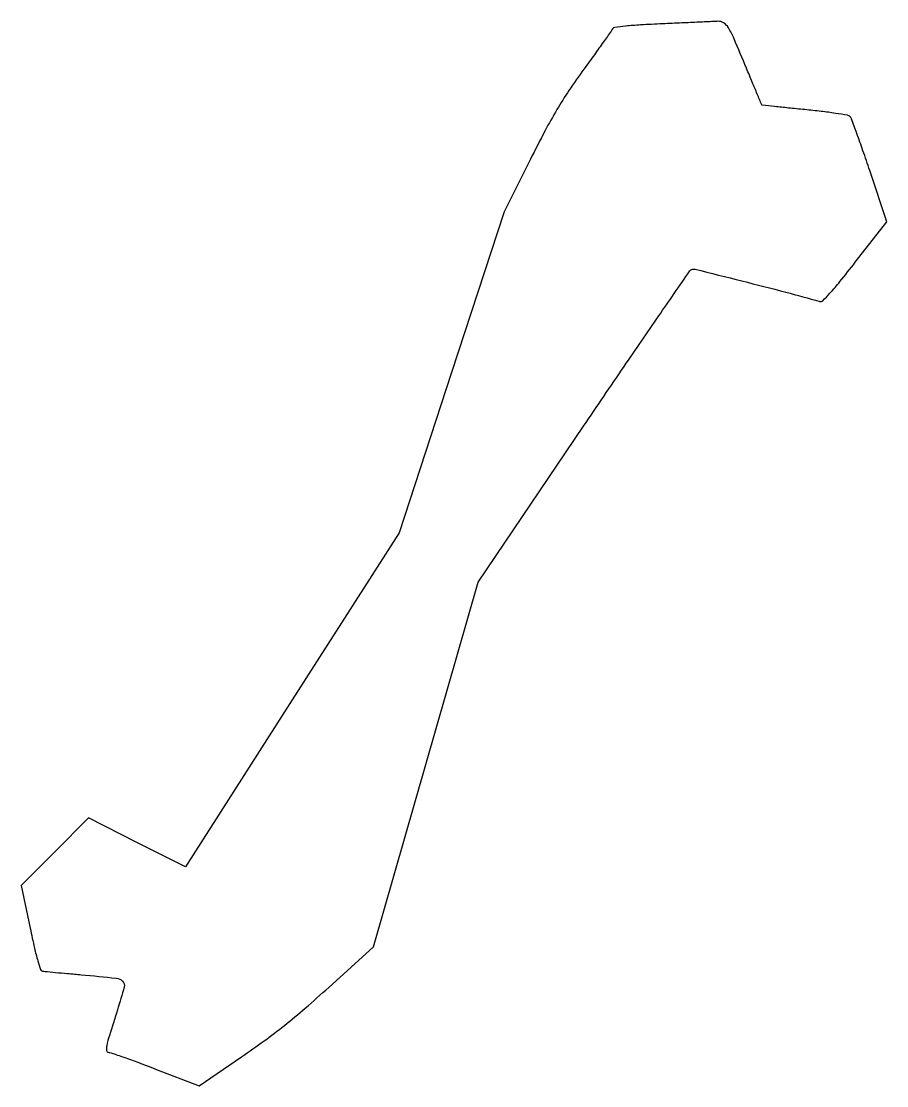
# Model space of a CAD drawing. Extents: x 0 to 357, y 0 to 439.
import ezdxf

# ---------------------------------------------------------------- set-up
doc = ezdxf.new("R2010")
doc.units = 0

msp = doc.modelspace()

# ---------------------------------------------------------------- linework, layer by layer
msp.add_lwpolyline([(264.516549, 437.806857, 0.003524), (255.398292, 437.33644, 0.010651), (249.198368, 436.840037, 0.007756), (244.754337, 436.319006, 0.235643), (243.852501, 435.708539, -0.02615), (243.301841, 434.840244, -0.000464), (240.096482, 430.335099, -0.001163), (236.343985, 425.097129, -0.000775), (232.021786, 419.113075, 0.008883), (225.86403, 410.289753, 0.01399), (220.929699, 402.481404, 0.012465), (216.060503, 393.789892, 0.005442), (210.015634, 382.031243), (199.159599, 360.336335), (177.533797, 294.172597), (155.907995, 228.00886), (111.923655, 159.219448), (67.939314, 90.430035), (47.94031, 100.505817), (27.941307, 110.5816), (14.120622, 96.663726), (0.299938, 82.745853), (3.950358, 65.21086, 0.004144), (5.741744, 56.949592, 0.014572), (7.092506, 51.680815, 0.014148), (8.212728, 48.164382, 0.282494), (9.050389, 47.482193, 0.009521), (10.088304, 47.363589, 0.000299), (14.333552, 46.962763, 0.000582), (19.33916, 46.499048, 0.000404), (25, 45.985891, -0.003546), (39.414678, 44.587799, -0.168653), (42.024968, 43.365479, -0.273133), (42.676367, 40.969293, -0.009843), (39.876259, 31.5, 0.002131), (36.585125, 20.9702, 0.024236), (35.506086, 16.748016, 0.087653), (35.451777, 14.72859, 0.371508), (36.297021, 14, -0.083941), (37.342596, 13.823222, -0.001588), (42.575621, 11.982975, -0.003821), (48.671566, 9.764885, -0.002543), (55.626477, 7.133533), (73.5, 0.267066), (91, 12.166118, 0.008323), (100.32258, 18.734515, 0.010532), (108.705163, 25.126778, 0.009904), (117.208754, 32.178951, 0.006127), (126.931181, 40.782584), (145.362363, 57.5), (166.931181, 132.634584), (188.5, 207.769168), (231.881424, 271.966401, -0.000909), (248.602075, 296.613472, -0.001484), (262.879526, 317.443831, -0.000155), (275.694563, 336.009723, -0.151117), (276.488283, 336.633877, -0.153982), (277.84101, 336.716283, -0.000367), (297.136389, 331.882631, -0.002713), (315.214667, 327.235326, -0.005726), (329.176233, 323.393961, 0.269841), (330.453797, 323.716343, 0.015208), (333.396634, 326.775173, 0.014668), (337.524424, 331.613415, 0.003905), (343.812581, 339.563841), (356.772695, 356.215632), (349.7646, 377.357816, 0.003004), (346.997167, 385.541709, 0.004558), (344.483708, 392.619913, 0.001808), (342.254745, 398.652233, 0.107749), (341.628252, 399.624868, 0.155543), (340.653864, 400.126318, 0.003931), (335.690799, 400.921187, 0.008048), (329.787964, 401.722042, 0.005358), (323, 402.458266, -0.000815), (316.280688, 403.125335, -0.001343), (310.601974, 403.713855, -0.000101), (305.507361, 404.256711, -0.201661), (305.368423, 404.333398, -0.068075), (305.281944, 404.48014, -0.000044), (303.449328, 408.857311, -0.000545), (301.413102, 413.736935, -0.000333), (299.020101, 419.5, 0.002992), (293.893342, 431.663755, 0.035645), (291.553506, 436.200963, 0.111588), (289.605494, 438.211334, 0.159959), (287.226947, 438.848319, -0.002313), (285.367872, 438.753535, -0.000122), (279.430902, 438.479821, -0.000192), (272.370015, 438.158743, -0.00014)], format="xyb", close=True)

doc.saveas('drawing.dxf')
